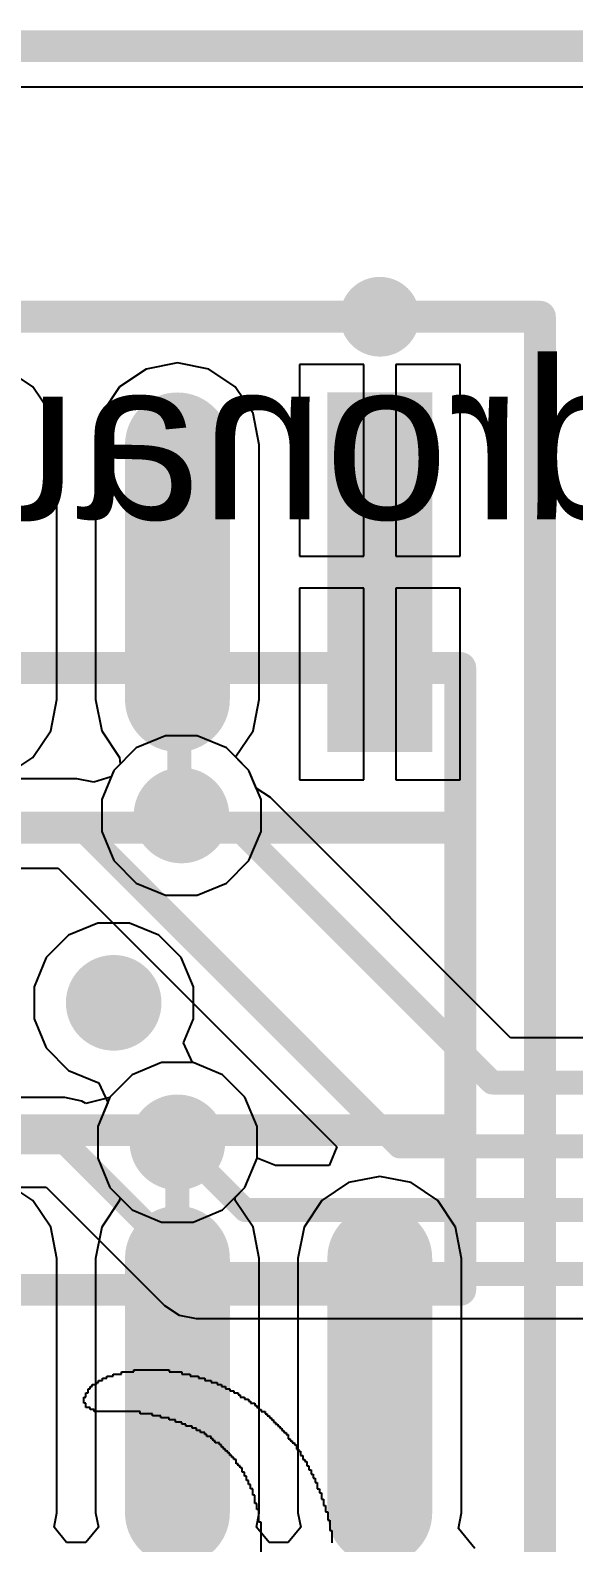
# Model space of a CAD drawing. Header units: inches. Extents: x -1.9 to 51.5, y -1.6 to 35.1.
# Drawn here: x 38.48 to 41.89, y 25.61 to 35.1 of the extents above; entities that cross this region are included whole.
import ezdxf

# ---------------------------------------------------------------- set-up
doc = ezdxf.new("R2010")
doc.units = ezdxf.units.IN
for name, color, linetype in [('Board Shape', 56, 'Continuous'), ('Bottom Layer', 76, 'Continuous'), ('Bottom Layer 1', 5, 'Continuous'), ('Bottom Overlay', 54, 'Continuous'), ('Mechanical 1', 6, 'Continuous'), ('Top Assembly', 56, 'Continuous'), ('Top Courtyard', 56, 'Continuous'), ('Top Layer', 16, 'Continuous'), ('Top Layer 1', 1, 'Continuous'), ('Top Overlay', 2, 'Continuous'), ('Top Paste', 8, 'Continuous'), ('Top Solder', 216, 'Continuous'), ('Via Holes', 16, 'Continuous')]:
    doc.layers.add(name, color=color, linetype=linetype)
doc.styles.add('Arial', font='', dxfattribs={"height": 0.2})
doc.styles.get('Arial').set_extended_font_data('Arial')

# ---------------------------------------------------------------- blocks, each defined once
blk = doc.blocks.new('SOIC_16_108')
at = {"layer": 'Top Layer 1'}
blk.add_hatch(color=1, dxfattribs=at).paths.add_polyline_path([(-3.6531, 4.749), (-1.4487, 4.749), (-1.4487, 4.141), (-3.6531, 4.141)])
h = blk.add_hatch(color=1, dxfattribs=at)
edge = h.paths.add_edge_path()
edge.add_arc((1.7527, 4.445), 0.304, 90, 180)
edge.add_line((1.4487, 4.445), (1.4487, 4.445))
edge.add_arc((1.7527, 4.445), 0.304, 180, 270)
edge.add_line((1.7527, 4.141), (3.3491, 4.141))
edge.add_arc((3.3491, 4.445), 0.304, 270, 360)
edge.add_line((3.6531, 4.445), (3.6531, 4.445))
edge.add_arc((3.3491, 4.445), 0.304, 0, 90)
edge.add_line((3.3491, 4.749), (1.7527, 4.749))
h = blk.add_hatch(color=1, dxfattribs=at)
edge = h.paths.add_edge_path()
edge.add_arc((-3.3491, 3.175), 0.304, 90, 180)
edge.add_line((-3.6531, 3.175), (-3.6531, 3.175))
edge.add_arc((-3.3491, 3.175), 0.304, 180, 270)
edge.add_line((-3.3491, 2.871), (-1.7527, 2.871))
edge.add_arc((-1.7527, 3.175), 0.304, 270, 360)
edge.add_line((-1.4487, 3.175), (-1.4487, 3.175))
edge.add_arc((-1.7527, 3.175), 0.304, 0, 90)
edge.add_line((-1.7527, 3.479), (-3.3491, 3.479))
h = blk.add_hatch(color=1, dxfattribs=at)
edge = h.paths.add_edge_path()
edge.add_arc((1.7527, 3.175), 0.304, 90, 180)
edge.add_line((1.4487, 3.175), (1.4487, 3.175))
edge.add_arc((1.7527, 3.175), 0.304, 180, 270)
edge.add_line((1.7527, 2.871), (3.3491, 2.871))
edge.add_arc((3.3491, 3.175), 0.304, 270, 360)
edge.add_line((3.6531, 3.175), (3.6531, 3.175))
edge.add_arc((3.3491, 3.175), 0.304, 0, 90)
edge.add_line((3.3491, 3.479), (1.7527, 3.479))
at = {"layer": 'Top Paste'}
blk.add_hatch(color=8, dxfattribs=at).paths.add_polyline_path([(-3.6531, 4.749), (-1.4487, 4.749), (-1.4487, 4.141), (-3.6531, 4.141)])
h = blk.add_hatch(color=8, dxfattribs=at)
edge = h.paths.add_edge_path()
edge.add_arc((1.7527, 4.445), 0.304, 90, 180)
edge.add_line((1.4487, 4.445), (1.4487, 4.445))
edge.add_arc((1.7527, 4.445), 0.304, 180, 270)
edge.add_line((1.7527, 4.141), (3.3491, 4.141))
edge.add_arc((3.3491, 4.445), 0.304, 270, 360)
edge.add_line((3.6531, 4.445), (3.6531, 4.445))
edge.add_arc((3.3491, 4.445), 0.304, 0, 90)
edge.add_line((3.3491, 4.749), (1.7527, 4.749))
h = blk.add_hatch(color=8, dxfattribs=at)
edge = h.paths.add_edge_path()
edge.add_arc((-3.3491, 3.175), 0.304, 90, 180)
edge.add_line((-3.6531, 3.175), (-3.6531, 3.175))
edge.add_arc((-3.3491, 3.175), 0.304, 180, 270)
edge.add_line((-3.3491, 2.871), (-1.7527, 2.871))
edge.add_arc((-1.7527, 3.175), 0.304, 270, 360)
edge.add_line((-1.4487, 3.175), (-1.4487, 3.175))
edge.add_arc((-1.7527, 3.175), 0.304, 0, 90)
edge.add_line((-1.7527, 3.479), (-3.3491, 3.479))
h = blk.add_hatch(color=8, dxfattribs=at)
edge = h.paths.add_edge_path()
edge.add_arc((1.7527, 3.175), 0.304, 90, 180)
edge.add_line((1.4487, 3.175), (1.4487, 3.175))
edge.add_arc((1.7527, 3.175), 0.304, 180, 270)
edge.add_line((1.7527, 2.871), (3.3491, 2.871))
edge.add_arc((3.3491, 3.175), 0.304, 270, 360)
edge.add_line((3.6531, 3.175), (3.6531, 3.175))
edge.add_arc((3.3491, 3.175), 0.304, 0, 90)
edge.add_line((3.3491, 3.479), (1.7527, 3.479))
at = {"layer": 'Top Solder'}
blk.add_hatch(color=216, dxfattribs=at).paths.add_polyline_path([(-3.6781, 4.774), (-1.4237, 4.774), (-1.4237, 4.116), (-3.6781, 4.116)])
h = blk.add_hatch(color=216, dxfattribs=at)
edge = h.paths.add_edge_path()
edge.add_arc((1.7527, 4.445), 0.329, 90, 180)
edge.add_line((1.4237, 4.445), (1.4237, 4.445))
edge.add_arc((1.7527, 4.445), 0.329, 180, 270)
edge.add_line((1.7527, 4.116), (3.3491, 4.116))
edge.add_arc((3.3491, 4.445), 0.329, 270, 360)
edge.add_line((3.6781, 4.445), (3.6781, 4.445))
edge.add_arc((3.3491, 4.445), 0.329, 0, 90)
edge.add_line((3.3491, 4.774), (1.7527, 4.774))
h = blk.add_hatch(color=216, dxfattribs=at)
edge = h.paths.add_edge_path()
edge.add_arc((-3.3491, 3.175), 0.329, 90, 180)
edge.add_line((-3.6781, 3.175), (-3.6781, 3.175))
edge.add_arc((-3.3491, 3.175), 0.329, 180, 270)
edge.add_line((-3.3491, 2.846), (-1.7527, 2.846))
edge.add_arc((-1.7527, 3.175), 0.329, 270, 360)
edge.add_line((-1.4237, 3.175), (-1.4237, 3.175))
edge.add_arc((-1.7527, 3.175), 0.329, 0, 90)
edge.add_line((-1.7527, 3.504), (-3.3491, 3.504))
h = blk.add_hatch(color=216, dxfattribs=at)
edge = h.paths.add_edge_path()
edge.add_arc((1.7527, 3.175), 0.329, 90, 180)
edge.add_line((1.4237, 3.175), (1.4237, 3.175))
edge.add_arc((1.7527, 3.175), 0.329, 180, 270)
edge.add_line((1.7527, 2.846), (3.3491, 2.846))
edge.add_arc((3.3491, 3.175), 0.329, 270, 360)
edge.add_line((3.6781, 3.175), (3.6781, 3.175))
edge.add_arc((3.3491, 3.175), 0.329, 0, 90)
edge.add_line((3.3491, 3.504), (1.7527, 3.504))
at = {"layer": 'Mechanical 1'}
for points in [[(1.95, 4.95, 0.2, 0.2, 0), (-1.95, 4.95, 0.2, 0.2, 0)], [(-1.95, -4.95, 0.2, 0.2, 0), (-1.95, 4.95, 0.2, 0.2, 0)], [(1.95, -4.95, 0.2, 0.2, 0), (1.95, 4.95, 0.2, 0.2, 0)]]:
    blk.add_lwpolyline(points, format="xyseb", dxfattribs=at)
for points in [[(-2, 4.95, 0.1, 0.1, 1), (-1.9, 4.95, 0.1, 0.1, 1)], [(-2, 4.95, 0.1, 0.1, 1), (-1.9, 4.95, 0.1, 0.1, 1)], [(1.9, 4.95, 0.1, 0.1, 1), (2, 4.95, 0.1, 0.1, 1)], [(1.9, 4.95, 0.1, 0.1, 1), (2, 4.95, 0.1, 0.1, 1)]]:
    blk.add_lwpolyline(points, format="xyseb", close=True, dxfattribs=at)
at = {"layer": 'Top Assembly'}
for points in [[(4.1531, 5.45, 0.2, 0.2, 0), (-4.1531, 5.45, 0.2, 0.2, 0)], [(-4.1531, -5.45, 0.2, 0.2, 0), (-4.1531, 5.45, 0.2, 0.2, 0)]]:
    blk.add_lwpolyline(points, format="xyseb", dxfattribs=at)
blk.add_lwpolyline([(-4.2031, 5.45, 0.1, 0.1, 1), (-4.1031, 5.45, 0.1, 0.1, 1)], format="xyseb", close=True, dxfattribs=at)
blk.add_lwpolyline([(-4.2031, 5.45, 0.1, 0.1, 1), (-4.1031, 5.45, 0.1, 0.1, 1)], format="xyseb", close=True, dxfattribs=at)
at = {"layer": 'Top Courtyard'}
for points in [[(4.1531, 5.45, 0.2, 0.2, 0), (-4.1531, 5.45, 0.2, 0.2, 0)], [(-4.1531, -5.45, 0.2, 0.2, 0), (-4.1531, 5.45, 0.2, 0.2, 0)]]:
    blk.add_lwpolyline(points, format="xyseb", dxfattribs=at)
blk.add_lwpolyline([(-4.2031, 5.45, 0.1, 0.1, 1), (-4.1031, 5.45, 0.1, 0.1, 1)], format="xyseb", close=True, dxfattribs=at)
blk.add_lwpolyline([(-4.2031, 5.45, 0.1, 0.1, 1), (-4.1031, 5.45, 0.1, 0.1, 1)], format="xyseb", close=True, dxfattribs=at)
at = {"layer": 'Top Overlay'}
for points in [[(0.9487, 4.95, 0.2, 0.2, 0), (-0.9487, 4.95, 0.2, 0.2, 0)], [(-0.9487, -4.95, 0.2, 0.2, 0), (-0.9487, 4.95, 0.2, 0.2, 0)], [(0.9487, -4.95, 0.2, 0.2, 0), (0.9487, 4.95, 0.2, 0.2, 0)]]:
    blk.add_lwpolyline(points, format="xyseb", dxfattribs=at)
for points in [[(-0.9987, 4.95, 0.1, 0.1, 1), (-0.8987, 4.95, 0.1, 0.1, 1)], [(-0.9987, 4.95, 0.1, 0.1, 1), (-0.8987, 4.95, 0.1, 0.1, 1)], [(0.8987, 4.95, 0.1, 0.1, 1), (0.9987, 4.95, 0.1, 0.1, 1)], [(0.8987, 4.95, 0.1, 0.1, 1), (0.9987, 4.95, 0.1, 0.1, 1)], [(-4.0281, 4.445, 0.25, 0.25, 1), (-4.2781, 4.445, 0.25, 0.25, 1)], [(-4.3406, 4.445, 0.125, 0.125, 1), (-4.2156, 4.445, 0.125, 0.125, 1)], [(-4.0906, 4.445, 0.125, 0.125, 1), (-3.9656, 4.445, 0.125, 0.125, 1)]]:
    blk.add_lwpolyline(points, format="xyseb", close=True, dxfattribs=at)

msp = doc.modelspace()

# ---------------------------------------------------------------- hatches: boundary and pattern name
at = {"layer": 'Bottom Layer'}
h = msp.add_hatch(color=76, dxfattribs=at)
edge = h.paths.add_edge_path()
edge.add_arc((39.425, 30.175), 0.3, 0, 360)
h = msp.add_hatch(color=76, dxfattribs=at)
edge = h.paths.add_edge_path()
edge.add_arc((39, 29), 0.3, 0, 360)
h = msp.add_hatch(color=76, dxfattribs=at)
edge = h.paths.add_edge_path()
edge.add_arc((39.4, 28.125), 0.3, 0, 360)
at = {"layer": 'Bottom Layer 1'}
h = msp.add_hatch(color=5, dxfattribs=at)
edge = h.paths.add_edge_path()
edge.add_arc((39.425, 30.175), 0.3, 0, 360)
h = msp.add_hatch(color=5, dxfattribs=at)
edge = h.paths.add_edge_path()
edge.add_arc((39, 29), 0.3, 0, 360)
h = msp.add_hatch(color=5, dxfattribs=at)
edge = h.paths.add_edge_path()
edge.add_arc((39.4, 28.125), 0.3, 0, 360)
at = {"layer": 'Top Layer'}
h = msp.add_hatch(color=16, dxfattribs=at)
edge = h.paths.add_edge_path()
edge.add_arc((39.425, 30.175), 0.3, 0, 360)
h = msp.add_hatch(color=16, dxfattribs=at)
edge = h.paths.add_edge_path()
edge.add_arc((39, 29), 0.3, 0, 360)
h = msp.add_hatch(color=16, dxfattribs=at)
edge = h.paths.add_edge_path()
edge.add_arc((39.4, 28.125), 0.3, 0, 360)
at = {"layer": 'Top Layer 1'}
h = msp.add_hatch(color=1, dxfattribs=at)
edge = h.paths.add_edge_path()
edge.add_arc((39.425, 30.175), 0.3, 0, 360)
h = msp.add_hatch(color=1, dxfattribs=at)
edge = h.paths.add_edge_path()
edge.add_arc((39, 29), 0.3, 0, 360)
h = msp.add_hatch(color=1, dxfattribs=at)
edge = h.paths.add_edge_path()
edge.add_arc((39.4, 28.125), 0.3, 0, 360)
at = {"layer": 'Via Holes'}
h = msp.add_hatch(color=7, dxfattribs=at)
edge = h.paths.add_edge_path()
edge.add_arc((39.425, 30.175), 0.15, 0, 360)
h = msp.add_hatch(color=7, dxfattribs=at)
edge = h.paths.add_edge_path()
edge.add_arc((39, 29), 0.15, 0, 360)
h = msp.add_hatch(color=7, dxfattribs=at)
edge = h.paths.add_edge_path()
edge.add_arc((39.4, 28.125), 0.15, 0, 360)

# ---------------------------------------------------------------- linework, layer by layer
at = {"layer": 'Board Shape'}
msp.add_lwpolyline([(3, 35, 0.2, 0.2, 0), (47, 35, 0.2, 0.2, 0)], format="xyseb", dxfattribs=at)
at = {"layer": 'Bottom Layer'}
for p, q in [((3, 34.7451), (47, 34.7451)), ((39.3255, 30.675), (39.1418, 30.5989)), ((39.5245, 30.675), (39.3255, 30.675)), ((39.7082, 30.5989), (39.5245, 30.675)), ((39.1418, 30.5989), (39.0011, 30.4582)), ((39.8489, 30.4582), (39.7082, 30.5989)), ((39.0011, 30.4582), (38.925, 30.2745)), ((39.925, 30.2745), (39.8489, 30.4582)), ((38.925, 30.2745), (38.925, 30.0755)), ((39.925, 30.0755), (39.925, 30.2745)), ((38.925, 30.0755), (39.0011, 29.8918)), ((39.8489, 29.8918), (39.925, 30.0755)), ((39.0011, 29.8918), (39.1418, 29.7511)), ((39.7082, 29.7511), (39.8489, 29.8918)), ((39.1418, 29.7511), (39.3255, 29.675)), ((39.5245, 29.675), (39.7082, 29.7511)), ((39.3255, 29.675), (39.5245, 29.675)), ((38.7168, 29.4239), (38.5762, 29.2833)), ((38.9006, 29.5), (38.7168, 29.4239)), ((39.0995, 29.5), (38.9006, 29.5)), ((39.2833, 29.4239), (39.0995, 29.5)), ((39.4239, 29.2833), (39.2833, 29.4239)), ((38.5762, 29.2833), (38.5, 29.0995)), ((39.5, 29.0995), (39.4239, 29.2833)), ((38.5, 29.0995), (38.5, 28.9006)), ((39.5, 28.9006), (39.5, 29.0995)), ((38.5, 28.9006), (38.5762, 28.7168)), ((39.4377, 28.75), (39.5, 28.9006)), ((39.4954, 28.625), (39.4377, 28.75)), ((38.5762, 28.7168), (38.7168, 28.5761)), ((38.7168, 28.5761), (38.9006, 28.5)), ((39.4995, 28.625), (39.4954, 28.625)), ((39.6832, 28.5489), (39.4995, 28.625)), ((38.9006, 28.5), (38.9046, 28.5)), ((38.9046, 28.5), (38.9624, 28.375)), ((39.8239, 28.4082), (39.6832, 28.5489)), ((38.9624, 28.375), (38.9, 28.2245)), ((39.9, 28.2245), (39.8239, 28.4082)), ((38.9, 28.2245), (38.9, 28.0255)), ((39.9, 28.0255), (39.9, 28.2245)), ((38.9, 28.0255), (38.9761, 27.8418)), ((39.8239, 27.8418), (39.9, 28.0255)), ((38.9761, 27.8418), (39.1168, 27.7011)), ((39.6832, 27.7011), (39.8239, 27.8418)), ((39.1168, 27.7011), (39.3005, 27.625)), ((39.4995, 27.625), (39.6832, 27.7011)), ((39.3005, 27.625), (39.4995, 27.625))]:
    msp.add_line(p, q, dxfattribs=at)
at = {"layer": 'Bottom Layer 1'}
for p, q in [((3, 34.7451), (47, 34.7451)), ((39.3255, 30.675), (39.1418, 30.5989)), ((39.5245, 30.675), (39.3255, 30.675)), ((39.7082, 30.5989), (39.5245, 30.675)), ((39.1418, 30.5989), (39.0011, 30.4582)), ((39.8489, 30.4582), (39.7082, 30.5989)), ((39.0011, 30.4582), (38.9841, 30.4171)), ((39.895, 30.3469), (39.8489, 30.4582)), ((38.7679, 30.4054), (37.3001, 30.4054)), ((38.8752, 30.384), (38.7679, 30.4054)), ((38.9841, 30.4171), (38.8752, 30.384)), ((39.9844, 30.2872), (39.895, 30.3469)), ((41.4911, 28.7804), (39.9844, 30.2872)), ((37.3001, 29.8446), (38.6518, 29.8446)), ((38.6518, 29.8446), (40.4005, 28.0959)), ((46.7, 28.7804), (41.4911, 28.7804)), ((39.3005, 28.625), (39.1168, 28.5489)), ((39.4995, 28.625), (39.3005, 28.625)), ((39.6832, 28.5489), (39.4995, 28.625)), ((39.1168, 28.5489), (38.9761, 28.4082)), ((39.8239, 28.4082), (39.6832, 28.5489)), ((38.6929, 28.4054), (36.0001, 28.4054)), ((38.8002, 28.384), (38.6929, 28.4054)), ((38.8242, 28.368), (38.8002, 28.384)), ((38.975, 28.4056), (38.8242, 28.368)), ((38.9761, 28.4082), (38.975, 28.4056)), ((39.9, 28.2245), (39.8239, 28.4082)), ((39.9, 28.0255), (39.9, 28.2245)), ((40.4005, 28.0959), (40.3527, 27.9804)), ((40.0155, 27.9804), (39.9, 28.0255)), ((40.3527, 27.9804), (40.0155, 27.9804)), ((36.0001, 27.8446), (38.5768, 27.8446)), ((38.5768, 27.8446), (39.3196, 27.1017)), ((39.3196, 27.1017), (39.4106, 27.041)), ((39.4106, 27.041), (39.5179, 27.0196)), ((39.5179, 27.0196), (45.9839, 27.0196))]:
    msp.add_line(p, q, dxfattribs=at)
for points in [[(36.875, 30.125, 0.15, 0.15, 0), (38.7679, 30.125, 0.15, 0.15, 0)], [(38.7679, 30.125, 0.15, 0.15, 0), (40.7929, 28.1, 0.15, 0.15, 0)], [(39.425, 30.175, 0.15, 0.15, 0), (39.5111, 30.0889, 0.15, 0.15, 0)], [(39.5111, 30.0889, 0.15, 0.15, 0), (39.7861, 30.0889, 0.15, 0.15, 0)], [(39.7861, 30.0889, 0.15, 0.15, 0), (41.375, 28.5, 0.15, 0.15, 0)], [(41.375, 28.5, 0.15, 0.15, 0), (46.7, 28.5, 0.15, 0.15, 0)], [(35.575, 28.125, 0.15, 0.15, 0), (38.6929, 28.125, 0.15, 0.15, 0)], [(38.6929, 28.125, 0.15, 0.15, 0), (39.5179, 27.3, 0.15, 0.15, 0)], [(39.4, 28.125, 0.15, 0.15, 0), (39.825, 27.7, 0.15, 0.15, 0)], [(40.7929, 28.1, 0.15, 0.15, 0), (46.5, 28.1, 0.15, 0.15, 0)], [(39.825, 27.7, 0.15, 0.15, 0), (46.3, 27.7, 0.15, 0.15, 0)], [(39.5179, 27.3, 0.15, 0.15, 0), (46.1, 27.3, 0.15, 0.15, 0)]]:
    msp.add_lwpolyline(points, format="xyseb", dxfattribs=at)
for points in [[(38.7304, 30.125, 0.075, 0.075, 1), (38.8054, 30.125, 0.075, 0.075, 1)], [(38.7304, 30.125, 0.075, 0.075, 1), (38.8054, 30.125, 0.075, 0.075, 1)], [(39.3875, 30.175, 0.075, 0.075, 1), (39.4625, 30.175, 0.075, 0.075, 1)], [(39.4736, 30.0889, 0.075, 0.075, 1), (39.5486, 30.0889, 0.075, 0.075, 1)], [(39.4736, 30.0889, 0.075, 0.075, 1), (39.5486, 30.0889, 0.075, 0.075, 1)], [(39.7486, 30.0889, 0.075, 0.075, 1), (39.8236, 30.0889, 0.075, 0.075, 1)], [(39.7486, 30.0889, 0.075, 0.075, 1), (39.8236, 30.0889, 0.075, 0.075, 1)], [(41.3375, 28.5, 0.075, 0.075, 1), (41.4125, 28.5, 0.075, 0.075, 1)], [(41.3375, 28.5, 0.075, 0.075, 1), (41.4125, 28.5, 0.075, 0.075, 1)], [(38.6554, 28.125, 0.075, 0.075, 1), (38.7304, 28.125, 0.075, 0.075, 1)], [(38.6554, 28.125, 0.075, 0.075, 1), (38.7304, 28.125, 0.075, 0.075, 1)], [(39.3625, 28.125, 0.075, 0.075, 1), (39.4375, 28.125, 0.075, 0.075, 1)], [(40.7554, 28.1, 0.075, 0.075, 1), (40.8304, 28.1, 0.075, 0.075, 1)], [(40.7554, 28.1, 0.075, 0.075, 1), (40.8304, 28.1, 0.075, 0.075, 1)], [(39.7875, 27.7, 0.075, 0.075, 1), (39.8625, 27.7, 0.075, 0.075, 1)], [(39.7875, 27.7, 0.075, 0.075, 1), (39.8625, 27.7, 0.075, 0.075, 1)], [(39.4804, 27.3, 0.075, 0.075, 1), (39.5554, 27.3, 0.075, 0.075, 1)], [(39.4804, 27.3, 0.075, 0.075, 1), (39.5554, 27.3, 0.075, 0.075, 1)]]:
    msp.add_lwpolyline(points, format="xyseb", close=True, dxfattribs=at)
at = {"layer": 'Bottom Overlay'}
for p, q in [((38.9569, 26.6454), (38.9569, 26.6585)), ((38.9569, 26.6585), (38.9962, 26.6585)), ((38.9962, 26.6585), (38.9962, 26.6715)), ((38.9962, 26.6715), (39.0485, 26.6715)), ((39.0485, 26.6715), (39.0485, 26.6846)), ((39.0485, 26.6846), (39.1269, 26.6846)), ((39.1269, 26.6846), (39.1269, 26.6977)), ((39.1269, 26.6977), (39.3492, 26.6977)), ((39.3492, 26.6977), (39.3492, 26.6846)), ((39.3492, 26.6846), (39.4277, 26.6846)), ((39.4277, 26.6846), (39.4277, 26.6715)), ((39.4277, 26.6715), (39.48, 26.6715)), ((39.48, 26.6715), (39.48, 26.6585)), ((39.48, 26.6585), (39.5323, 26.6585)), ((39.5323, 26.6585), (39.5323, 26.6454)), ((38.8392, 26.5538), (38.8392, 26.58)), ((38.8392, 26.58), (38.8523, 26.58)), ((38.8523, 26.58), (38.8523, 26.5931)), ((38.8523, 26.5931), (38.8654, 26.5931)), ((38.8654, 26.5931), (38.8654, 26.6062)), ((38.8654, 26.6062), (38.8915, 26.6062)), ((38.8915, 26.6062), (38.8915, 26.6192)), ((38.8915, 26.6192), (38.9046, 26.6192)), ((38.9046, 26.6192), (38.9046, 26.6323)), ((38.9046, 26.6323), (38.9308, 26.6323)), ((38.9308, 26.6323), (38.9308, 26.6454)), ((38.9308, 26.6454), (38.9569, 26.6454)), ((39.5323, 26.6454), (39.5715, 26.6454)), ((39.5715, 26.6454), (39.5715, 26.6323)), ((39.5715, 26.6323), (39.6108, 26.6323)), ((39.6108, 26.6323), (39.6108, 26.6192)), ((39.6108, 26.6192), (39.65, 26.6192)), ((39.65, 26.6192), (39.65, 26.6062)), ((39.65, 26.6062), (39.6762, 26.6062)), ((39.6762, 26.6062), (39.6762, 26.5931)), ((39.6762, 26.5931), (39.7023, 26.5931)), ((39.7023, 26.5931), (39.7023, 26.58)), ((39.7023, 26.58), (39.7285, 26.58)), ((39.7285, 26.58), (39.7285, 26.5669)), ((39.7285, 26.5669), (39.7546, 26.5669)), ((39.7546, 26.5669), (39.7546, 26.5538)), ((38.8131, 26.4885), (38.8131, 26.5277)), ((38.8131, 26.5277), (38.8262, 26.5277)), ((38.8262, 26.4885), (38.8131, 26.4885)), ((38.8262, 26.5277), (38.8262, 26.5538)), ((38.8262, 26.5538), (38.8392, 26.5538)), ((38.8262, 26.4623), (38.8262, 26.4885)), ((39.7546, 26.5538), (39.7808, 26.5538)), ((39.7808, 26.5538), (39.7808, 26.5408)), ((39.7808, 26.5408), (39.7938, 26.5408)), ((39.7938, 26.5408), (39.7938, 26.5277)), ((39.7938, 26.5277), (39.82, 26.5277)), ((39.82, 26.5277), (39.82, 26.5146)), ((39.82, 26.5146), (39.8462, 26.5146)), ((39.8462, 26.5146), (39.8462, 26.5015)), ((39.8462, 26.5015), (39.8592, 26.5015)), ((39.8592, 26.5015), (39.8592, 26.4885)), ((39.8592, 26.4885), (39.8854, 26.4885)), ((39.8854, 26.4885), (39.8854, 26.4754)), ((39.8854, 26.4754), (39.8985, 26.4754)), ((39.8985, 26.4754), (39.8985, 26.4623)), ((38.8523, 26.4623), (38.8262, 26.4623)), ((38.8523, 26.4492), (38.8523, 26.4623)), ((38.8785, 26.4492), (38.8523, 26.4492)), ((38.8785, 26.4362), (38.8785, 26.4492)), ((39.1662, 26.4362), (38.8785, 26.4362)), ((39.1662, 26.4231), (39.1662, 26.4362)), ((39.2446, 26.4231), (39.1662, 26.4231)), ((39.2446, 26.41), (39.2446, 26.4231)), ((39.2969, 26.41), (39.2446, 26.41)), ((39.2969, 26.3969), (39.2969, 26.41)), ((39.3492, 26.3969), (39.2969, 26.3969)), ((39.3492, 26.3838), (39.3492, 26.3969)), ((39.3885, 26.3838), (39.3492, 26.3838)), ((39.3885, 26.3708), (39.3885, 26.3838)), ((39.8985, 26.4623), (39.9115, 26.4623)), ((39.9115, 26.4623), (39.9115, 26.4492)), ((39.9115, 26.4492), (39.9246, 26.4492)), ((39.9246, 26.4492), (39.9246, 26.4362)), ((39.9246, 26.4362), (39.9508, 26.4362)), ((39.9508, 26.4362), (39.9508, 26.4231)), ((39.9508, 26.4231), (39.9638, 26.4231)), ((39.9638, 26.4231), (39.9638, 26.41)), ((39.9638, 26.41), (39.9769, 26.41)), ((39.9769, 26.41), (39.9769, 26.3969)), ((39.9769, 26.3969), (39.99, 26.3969)), ((39.99, 26.3969), (39.99, 26.3838)), ((39.99, 26.3838), (40.0031, 26.3838)), ((40.0031, 26.3838), (40.0031, 26.3708)), ((39.4277, 26.3708), (39.3885, 26.3708)), ((39.4277, 26.3577), (39.4277, 26.3708)), ((39.4538, 26.3577), (39.4277, 26.3577)), ((39.4538, 26.3446), (39.4538, 26.3577)), ((39.4931, 26.3446), (39.4538, 26.3446)), ((39.4931, 26.3315), (39.4931, 26.3446)), ((39.5192, 26.3315), (39.4931, 26.3315)), ((39.5192, 26.3185), (39.5192, 26.3315)), ((39.5454, 26.3185), (39.5192, 26.3185)), ((39.5454, 26.3054), (39.5454, 26.3185)), ((39.5715, 26.3054), (39.5454, 26.3054)), ((39.5715, 26.2923), (39.5715, 26.3054)), ((39.5846, 26.2923), (39.5715, 26.2923)), ((39.5846, 26.2792), (39.5846, 26.2923)), ((39.6108, 26.2792), (39.5846, 26.2792)), ((39.6108, 26.2662), (39.6108, 26.2792)), ((40.0031, 26.3708), (40.0162, 26.3708)), ((40.0162, 26.3708), (40.0162, 26.3577)), ((40.0162, 26.3577), (40.0292, 26.3577)), ((40.0292, 26.3577), (40.0292, 26.3446)), ((40.0292, 26.3446), (40.0423, 26.3446)), ((40.0423, 26.3446), (40.0423, 26.3315)), ((40.0423, 26.3315), (40.0554, 26.3315)), ((40.0554, 26.3315), (40.0554, 26.3185)), ((40.0554, 26.3185), (40.0685, 26.3185)), ((40.0685, 26.3185), (40.0685, 26.3054)), ((40.0685, 26.3054), (40.0815, 26.3054)), ((40.0815, 26.3054), (40.0815, 26.2923)), ((40.0815, 26.2923), (40.0946, 26.2923)), ((40.0946, 26.2923), (40.0946, 26.2662)), ((39.6238, 26.2662), (39.6108, 26.2662)), ((39.6238, 26.2531), (39.6238, 26.2662)), ((39.6369, 26.2531), (39.6238, 26.2531)), ((39.6369, 26.24), (39.6369, 26.2531)), ((39.6631, 26.24), (39.6369, 26.24)), ((39.6631, 26.2269), (39.6631, 26.24)), ((39.6762, 26.2269), (39.6631, 26.2269)), ((39.6762, 26.2138), (39.6762, 26.2269)), ((39.6892, 26.2138), (39.6762, 26.2138)), ((39.6892, 26.2008), (39.6892, 26.2138)), ((39.7023, 26.2008), (39.6892, 26.2008)), ((39.7023, 26.1877), (39.7023, 26.2008)), ((39.7154, 26.1877), (39.7023, 26.1877)), ((39.7154, 26.1746), (39.7154, 26.1877)), ((40.0946, 26.2662), (40.1077, 26.2662)), ((40.1077, 26.2662), (40.1077, 26.2531)), ((40.1077, 26.2531), (40.1208, 26.2531)), ((40.1208, 26.2531), (40.1208, 26.24)), ((40.1208, 26.24), (40.1338, 26.24)), ((40.1338, 26.24), (40.1338, 26.2269)), ((40.1338, 26.2269), (40.1469, 26.2269)), ((40.1469, 26.2269), (40.1469, 26.2008)), ((40.1469, 26.2008), (40.16, 26.2008)), ((40.16, 26.2008), (40.16, 26.1877)), ((40.16, 26.1877), (40.1731, 26.1877)), ((40.1731, 26.1877), (40.1731, 26.1615)), ((39.7285, 26.1746), (39.7154, 26.1746)), ((39.7285, 26.1615), (39.7285, 26.1746)), ((39.7415, 26.1615), (39.7285, 26.1615)), ((39.7415, 26.1485), (39.7415, 26.1615)), ((39.7546, 26.1485), (39.7415, 26.1485)), ((39.7546, 26.1354), (39.7546, 26.1485)), ((39.7677, 26.1354), (39.7546, 26.1354)), ((39.7677, 26.1092), (39.7677, 26.1354)), ((39.7808, 26.1092), (39.7677, 26.1092)), ((39.7808, 26.0962), (39.7808, 26.1092)), ((39.7938, 26.0962), (39.7808, 26.0962)), ((39.7938, 26.0831), (39.7938, 26.0962)), ((40.1731, 26.1615), (40.1862, 26.1615)), ((40.1862, 26.1615), (40.1862, 26.1354)), ((40.1862, 26.1354), (40.1992, 26.1354)), ((40.1992, 26.1354), (40.1992, 26.1223)), ((40.1992, 26.1223), (40.2123, 26.1223)), ((40.2123, 26.1223), (40.2123, 26.0962)), ((40.2123, 26.0962), (40.2254, 26.0962)), ((40.2254, 26.0962), (40.2254, 26.07)), ((39.8069, 26.0831), (39.7938, 26.0831)), ((39.8069, 26.0569), (39.8069, 26.0831)), ((39.82, 26.0569), (39.8069, 26.0569)), ((39.82, 26.0308), (39.82, 26.0569)), ((39.8331, 26.0308), (39.82, 26.0308)), ((39.8331, 26.0046), (39.8331, 26.0308)), ((39.8462, 26.0046), (39.8331, 26.0046)), ((39.8462, 25.9785), (39.8462, 26.0046)), ((40.2254, 26.07), (40.2385, 26.07)), ((40.2385, 26.07), (40.2385, 26.0438)), ((40.2385, 26.0438), (40.2515, 26.0438)), ((40.2515, 26.0438), (40.2515, 26.0177)), ((40.2515, 26.0177), (40.2646, 26.0177)), ((40.2646, 26.0177), (40.2646, 25.9915)), ((39.8592, 25.9785), (39.8462, 25.9785)), ((39.8592, 25.9523), (39.8592, 25.9785)), ((39.8723, 25.9523), (39.8592, 25.9523)), ((39.8723, 25.9131), (39.8723, 25.9523)), ((39.8854, 25.9131), (39.8723, 25.9131)), ((39.8854, 25.8608), (39.8854, 25.9131)), ((40.2646, 25.9915), (40.2777, 25.9915)), ((40.2777, 25.9915), (40.2777, 25.9523)), ((40.2777, 25.9523), (40.2908, 25.9523)), ((40.2908, 25.9523), (40.2908, 25.9262)), ((40.2908, 25.9262), (40.3038, 25.9262)), ((40.3038, 25.9262), (40.3038, 25.8869)), ((39.8985, 25.8608), (39.8854, 25.8608)), ((39.8985, 25.8215), (39.8985, 25.8608)), ((39.9115, 25.8215), (39.8985, 25.8215)), ((39.9115, 25.7431), (39.9115, 25.8215)), ((40.3038, 25.8869), (40.3169, 25.8869)), ((40.3169, 25.8869), (40.3169, 25.8477)), ((40.3169, 25.8477), (40.33, 25.8477)), ((40.33, 25.8477), (40.33, 25.8085)), ((40.33, 25.8085), (40.3431, 25.8085)), ((40.3431, 25.8085), (40.3431, 25.7562)), ((39.9246, 25.7431), (39.9115, 25.7431)), ((39.9246, 25.4554), (39.9246, 25.7431)), ((40.3431, 25.7562), (40.3562, 25.7562)), ((40.3562, 25.7562), (40.3562, 25.6908)), ((40.3562, 25.6908), (40.3692, 25.6908)), ((40.3692, 25.6908), (40.3692, 25.6123))]:
    msp.add_line(p, q, dxfattribs=at)
at = {"layer": 'Top Layer'}
for p, q in [((3, 34.7451), (47, 34.7451)), ((39.3255, 30.675), (39.1418, 30.5989)), ((39.5245, 30.675), (39.3255, 30.675)), ((39.7082, 30.5989), (39.5245, 30.675)), ((39.1418, 30.5989), (39.0011, 30.4582)), ((39.8489, 30.4582), (39.7082, 30.5989)), ((39.0011, 30.4582), (38.925, 30.2745)), ((39.925, 30.2745), (39.8489, 30.4582)), ((38.925, 30.2745), (38.925, 30.0755)), ((39.925, 30.0755), (39.925, 30.2745)), ((38.925, 30.0755), (39.0011, 29.8918)), ((39.8489, 29.8918), (39.925, 30.0755)), ((39.0011, 29.8918), (39.1418, 29.7511)), ((39.7082, 29.7511), (39.8489, 29.8918)), ((39.1418, 29.7511), (39.3255, 29.675)), ((39.5245, 29.675), (39.7082, 29.7511)), ((39.3255, 29.675), (39.5245, 29.675)), ((38.7168, 29.4239), (38.5762, 29.2833)), ((38.9006, 29.5), (38.7168, 29.4239)), ((39.0995, 29.5), (38.9006, 29.5)), ((39.2833, 29.4239), (39.0995, 29.5)), ((39.4239, 29.2833), (39.2833, 29.4239)), ((38.5762, 29.2833), (38.5, 29.0995)), ((39.5, 29.0995), (39.4239, 29.2833)), ((38.5, 29.0995), (38.5, 28.9006)), ((39.5, 28.9006), (39.5, 29.0995)), ((38.5, 28.9006), (38.5762, 28.7168)), ((39.4377, 28.75), (39.5, 28.9006)), ((39.4954, 28.625), (39.4377, 28.75)), ((38.5762, 28.7168), (38.7168, 28.5761)), ((38.7168, 28.5761), (38.9006, 28.5)), ((39.4995, 28.625), (39.4954, 28.625)), ((39.6832, 28.5489), (39.4995, 28.625)), ((38.9006, 28.5), (38.9046, 28.5)), ((38.9046, 28.5), (38.9624, 28.375)), ((39.8239, 28.4082), (39.6832, 28.5489)), ((38.9624, 28.375), (38.9, 28.2245)), ((39.9, 28.2245), (39.8239, 28.4082)), ((38.9, 28.2245), (38.9, 28.0255)), ((39.9, 28.0255), (39.9, 28.2245)), ((38.9, 28.0255), (38.9761, 27.8418)), ((39.8239, 27.8418), (39.9, 28.0255)), ((38.9761, 27.8418), (39.1168, 27.7011)), ((39.6832, 27.7011), (39.8239, 27.8418)), ((39.1168, 27.7011), (39.3005, 27.625)), ((39.4995, 27.625), (39.6832, 27.7011)), ((39.3005, 27.625), (39.4995, 27.625))]:
    msp.add_line(p, q, dxfattribs=at)
at = {"layer": 'Top Layer 1'}
for p, q in [((3, 34.7451), (47, 34.7451)), ((39.4, 33.013), (39.2034, 32.9739)), ((39.5966, 32.9739), (39.4, 33.013)), ((38.4934, 32.8625), (38.3266, 32.9739)), ((39.2034, 32.9739), (39.0366, 32.8625)), ((39.7634, 32.8625), (39.5966, 32.9739)), ((40.57, 33.0031), (40.166, 33.0031)), ((40.166, 33.0031), (40.166, 31.8009)), ((40.57, 31.8009), (40.57, 33.0031)), ((41.174, 33.0031), (40.77, 33.0031)), ((40.77, 33.0031), (40.77, 31.8009)), ((41.174, 31.8009), (41.174, 33.0031)), ((38.6047, 32.6958), (38.4934, 32.8625)), ((39.0366, 32.8625), (38.9253, 32.6958)), ((39.8747, 32.6958), (39.7634, 32.8625)), ((38.6439, 32.4991), (38.6047, 32.6958)), ((38.9253, 32.6958), (38.8861, 32.4991)), ((39.9139, 32.4991), (39.8747, 32.6958)), ((38.6439, 30.9027), (38.6439, 32.4991)), ((38.8861, 32.4991), (38.8861, 30.9027)), ((39.9139, 30.9027), (39.9139, 32.4991)), ((40.166, 31.8009), (40.57, 31.8009)), ((40.77, 31.8009), (41.174, 31.8009)), ((40.57, 31.6009), (40.166, 31.6009)), ((40.166, 31.6009), (40.166, 30.3987)), ((40.57, 30.3987), (40.57, 31.6009)), ((41.174, 31.6009), (40.77, 31.6009)), ((40.77, 31.6009), (40.77, 30.3987)), ((41.174, 30.3987), (41.174, 31.6009)), ((38.6047, 30.706), (38.6439, 30.9027)), ((38.8861, 30.9027), (38.9253, 30.706)), ((39.8747, 30.706), (39.9139, 30.9027)), ((38.4934, 30.5393), (38.6047, 30.706)), ((38.9253, 30.706), (39.0366, 30.5393)), ((39.7651, 30.542), (39.8747, 30.706)), ((38.4104, 30.4839), (38.4934, 30.5393)), ((39.0011, 30.4582), (38.925, 30.2745)), ((39.0407, 30.4978), (39.0011, 30.4582)), ((39.0366, 30.5393), (39.0407, 30.4978)), ((39.8489, 30.4582), (39.7651, 30.542)), ((39.925, 30.2745), (39.8489, 30.4582)), ((40.166, 30.3987), (40.57, 30.3987)), ((40.77, 30.3987), (41.174, 30.3987)), ((38.925, 30.2745), (38.925, 30.0755)), ((39.925, 30.0755), (39.925, 30.2745)), ((38.925, 30.0755), (39.0011, 29.8918)), ((39.8489, 29.8918), (39.925, 30.0755)), ((39.0011, 29.8918), (39.1418, 29.7511)), ((39.7082, 29.7511), (39.8489, 29.8918)), ((39.1418, 29.7511), (39.3255, 29.675)), ((39.5245, 29.675), (39.7082, 29.7511)), ((39.3255, 29.675), (39.5245, 29.675)), ((39.3005, 28.625), (39.1168, 28.5489)), ((39.4995, 28.625), (39.3005, 28.625)), ((39.6832, 28.5489), (39.4995, 28.625)), ((39.1168, 28.5489), (38.9761, 28.4082)), ((39.8239, 28.4082), (39.6832, 28.5489)), ((38.9761, 28.4082), (38.9, 28.2245)), ((39.9, 28.2245), (39.8239, 28.4082)), ((38.9, 28.2245), (38.9, 28.0255)), ((39.9, 28.0255), (39.9, 28.2245)), ((38.9, 28.0255), (38.9761, 27.8418)), ((39.8239, 27.8418), (39.9, 28.0255)), ((40.67, 27.9112), (40.4734, 27.8721)), ((40.8666, 27.8721), (40.67, 27.9112)), ((38.4934, 27.7607), (38.4055, 27.8194)), ((38.9761, 27.8418), (39.0385, 27.7794)), ((39.7615, 27.7794), (39.8239, 27.8418)), ((40.4734, 27.8721), (40.3066, 27.7607)), ((41.0334, 27.7607), (40.8666, 27.8721)), ((38.6047, 27.594), (38.4934, 27.7607)), ((39.0366, 27.7607), (38.9253, 27.594)), ((39.0385, 27.7794), (39.0366, 27.7607)), ((39.7634, 27.7607), (39.7615, 27.7794)), ((39.8747, 27.594), (39.7634, 27.7607)), ((40.3066, 27.7607), (40.1953, 27.594)), ((41.1447, 27.594), (41.0334, 27.7607)), ((38.6439, 27.3973), (38.6047, 27.594)), ((38.9253, 27.594), (38.8861, 27.3973)), ((39.9139, 27.3973), (39.8747, 27.594)), ((40.1953, 27.594), (40.1561, 27.3973)), ((41.1839, 27.3973), (41.1447, 27.594)), ((38.6439, 25.8009), (38.6439, 27.3973)), ((38.8861, 27.3973), (38.8861, 25.8009)), ((39.9139, 25.8009), (39.9139, 27.3973)), ((40.1561, 27.3973), (40.1561, 25.8009)), ((41.1839, 25.8009), (41.1839, 27.3973)), ((38.6261, 25.7114), (38.6439, 25.8009)), ((38.7048, 25.6149), (38.6261, 25.7114)), ((38.9039, 25.7114), (38.8252, 25.6149)), ((38.8861, 25.8009), (38.9039, 25.7114)), ((39.8961, 25.7114), (39.9139, 25.8009)), ((39.9748, 25.6149), (39.8961, 25.7114)), ((40.1739, 25.7114), (40.0952, 25.6149)), ((40.1561, 25.8009), (40.1739, 25.7114)), ((41.1643, 25.7023), (41.1839, 25.8009)), ((38.8252, 25.6149), (38.7048, 25.6149)), ((40.0952, 25.6149), (39.9748, 25.6149)), ((41.2656, 25.5773), (41.1643, 25.7023))]:
    msp.add_line(p, q, dxfattribs=at)
for points in [[(39.4, 31.7009, 0.15, 0.15, 0), (39.4125, 31.6884, 0.15, 0.15, 0)], [(39.4125, 30.1875, 0.15, 0.15, 0), (39.4125, 31.6884, 0.15, 0.15, 0)], [(39.4125, 30.1875, 0.15, 0.15, 0), (39.425, 30.175, 0.15, 0.15, 0)], [(39.4, 26.5991, 0.15, 0.15, 0), (39.4, 28.125, 0.15, 0.15, 0)]]:
    msp.add_lwpolyline(points, format="xyseb", dxfattribs=at)
for points in [[(39.3625, 31.7009, 0.075, 0.075, 1), (39.4375, 31.7009, 0.075, 0.075, 1)], [(39.375, 31.6884, 0.075, 0.075, 1), (39.45, 31.6884, 0.075, 0.075, 1)], [(39.375, 31.6884, 0.075, 0.075, 1), (39.45, 31.6884, 0.075, 0.075, 1)], [(39.375, 30.1875, 0.075, 0.075, 1), (39.45, 30.1875, 0.075, 0.075, 1)], [(39.375, 30.1875, 0.075, 0.075, 1), (39.45, 30.1875, 0.075, 0.075, 1)], [(39.3875, 30.175, 0.075, 0.075, 1), (39.4625, 30.175, 0.075, 0.075, 1)], [(39.3625, 28.125, 0.075, 0.075, 1), (39.4375, 28.125, 0.075, 0.075, 1)], [(39.3625, 26.5991, 0.075, 0.075, 1), (39.4375, 26.5991, 0.075, 0.075, 1)]]:
    msp.add_lwpolyline(points, format="xyseb", close=True, dxfattribs=at)

# ---------------------------------------------------------------- block references
at = {"rotation": 270}
msp.add_blockref('SOIC_16_108', (36.225, 29.15), dxfattribs=at)

# ---------------------------------------------------------------- texts
at = {"layer": 'Bottom Overlay', "style": 'Arial', "text_generation_flag": 2}
msp.add_text('Hydronautics', height=1.000001, rotation=360, dxfattribs=at).set_placement((44.05, 32.0332))

doc.saveas('drawing.dxf')
